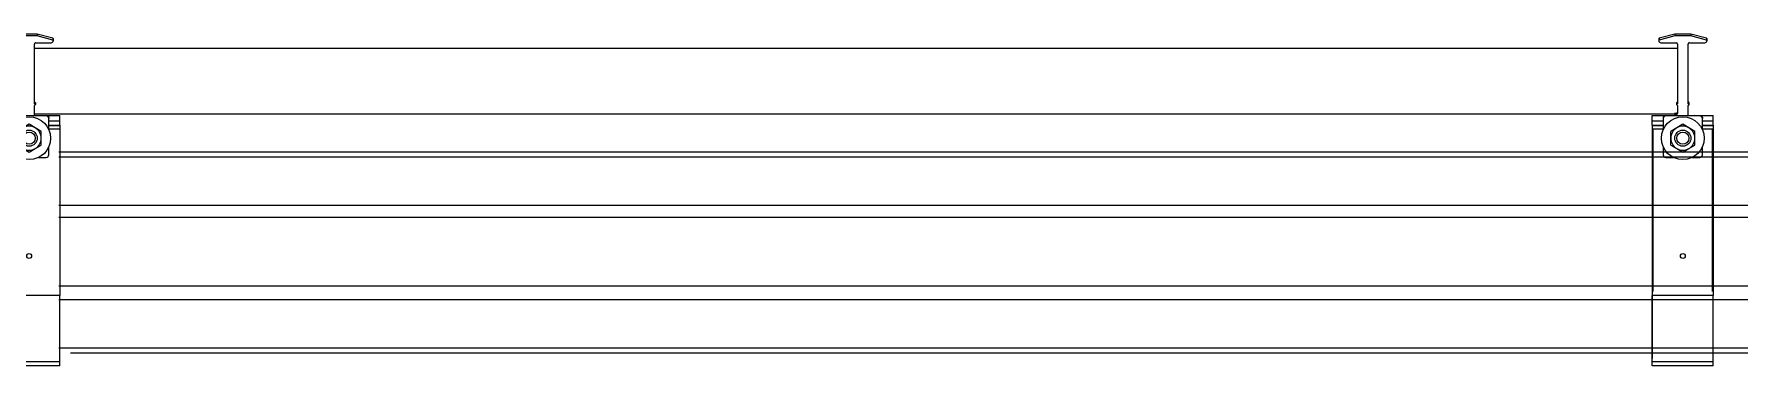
# Model space of a CAD drawing. Header units: feet. Extents: x 0.3 to 98.5, y -18.6 to 31.5.
# Drawn here: x 47.708 to 49.673, y -5.425 to -5.043 of the extents above; entities that cross this region are included whole.
import ezdxf

# ---------------------------------------------------------------- set-up
doc = ezdxf.new("R2010")
doc.units = ezdxf.units.FT
doc.header["$MEASUREMENT"] = 0
doc.layers.add('ATI CENTER SUPPORT', color=7, linetype='Continuous')

# ---------------------------------------------------------------- blocks, each defined once
blk = doc.blocks.new('CLAMP')
at = {"color": 3, "linetype": 'Continuous', "lineweight": 15}
for p, q in [((-0.0048, 0.1326), (-0.0142, 0.1302)), ((-0.0048, 0.1326), (-0.0048, 0.1315)), ((0.0048, 0.1326), (-0.0048, 0.1326)), ((0.0048, 0.1326), (0.0048, 0.1315)), ((0.0142, 0.1302), (0.0048, 0.1326)), ((-0.0144, 0.1299), (-0.0144, 0.1287)), ((-0.0048, 0.1315), (-0.0142, 0.129)), ((-0.0142, 0.1302), (-0.0142, 0.129)), ((-0.0131, 0.1275), (-0.004, 0.1275)), ((0.0048, 0.1315), (-0.0048, 0.1315)), ((-0.0032, 0.1267), (-0.0032, 0.091)), ((0.0032, 0.1242), (0.0032, 0.1267)), ((0.0032, 0.091), (0.0032, 0.1242)), ((0.004, 0.1275), (0.0131, 0.1275)), ((0.0142, 0.129), (0.0048, 0.1315)), ((0.0142, 0.1302), (0.0142, 0.129)), ((0.0144, 0.1299), (0.0144, 0.1287)), ((-0.0032, 0.0921), (-0.0037, 0.0916)), ((0.0032, 0.0921), (0.0037, 0.0916)), ((-0.0182, 0.0808), (-0.0182, 0.0839)), ((-0.0117, 0.0828), (-0.0117, 0.0821)), ((-0.0117, 0.0821), (-0.0117, 0.0755)), ((-0.0072, 0.0839), (-0.0102, 0.0837)), ((-0.0102, 0.0839), (-0.0102, 0.0837)), ((-0.0035, 0.0851), (-0.0049, 0.0851)), ((-0.0035, 0.0851), (-0.0049, 0.0851)), ((-0.0049, 0.0848), (-0.0041, 0.0848)), ((-0.0041, 0.0841), (-0.0049, 0.084)), ((-0.0041, 0.0848), (-0.0041, 0.0841)), ((-0.0037, 0.0916), (-0.0037, 0.0905)), ((-0.0037, 0.0916), (-0.0037, 0.0916)), ((-0.0032, 0.091), (-0.0037, 0.0905)), ((-0.0037, 0.0905), (-0.0032, 0.09)), ((-0.0032, 0.09), (-0.0032, 0.0851)), ((0.0032, 0.091), (0.0037, 0.0905)), ((0.0037, 0.0905), (0.0032, 0.09)), ((0.0032, 0.0839), (0.0032, 0.09)), ((0.0037, 0.0916), (0.0037, 0.0905)), ((0.0037, 0.0916), (0.0037, 0.0916)), ((0.0102, 0.0837), (0.0072, 0.0839)), ((0.0102, 0.0839), (0.0102, 0.0837)), ((0.0117, 0.0828), (0.0117, 0.0821)), ((0.0117, 0.0755), (0.0117, 0.0821)), ((0.0182, 0.0808), (0.0182, 0.0839)), ((-0.0182, 0.0782), (-0.0182, 0.0808)), ((-0.0182, 0.0808), (-0.0117, 0.0808)), ((-0.0182, 0.0782), (-0.0182, 0.0778)), ((-0.0182, 0.0782), (-0.0117, 0.0782)), ((-0.0182, 0.0778), (-0.0182, 0.0758)), ((-0.0117, 0.0778), (-0.0182, 0.0778)), ((-0.0182, 0.0758), (-0.0182, -0.0236)), ((-0.0117, 0.0758), (-0.0182, 0.0758)), ((-0.0036, 0.0766), (-0.0072, 0.0745)), ((-0.0072, 0.0704), (-0.0072, 0.0745)), ((0, 0.0787), (-0.0036, 0.0766)), ((0.0036, 0.0766), (0, 0.0787)), ((0.0072, 0.0745), (0.0036, 0.0766)), ((0.0072, 0.0704), (0.0072, 0.0745)), ((0.0117, 0.0808), (0.0182, 0.0808)), ((0.0117, 0.0782), (0.0182, 0.0782)), ((0.0182, 0.0778), (0.0117, 0.0778)), ((0.0182, 0.0758), (0.0117, 0.0758)), ((0.0182, 0.0782), (0.0182, 0.0808)), ((0.0182, 0.0782), (0.0182, 0.0778)), ((0.0182, 0.0778), (0.0182, 0.0758)), ((0.0182, 0.0758), (0.0182, -0.0236)), ((-0.0117, 0.0652), (-0.0117, 0.0605)), ((-0.0072, 0.0662), (-0.0072, 0.0704)), ((-0.0072, 0.0662), (-0.0036, 0.0642)), ((-0.0036, 0.0642), (0, 0.0621)), ((0, 0.0621), (0.0036, 0.0642)), ((0.0036, 0.0642), (0.0072, 0.0662)), ((0.0072, 0.0662), (0.0072, 0.0704)), ((0.0117, 0.0605), (0.0117, 0.0652)), ((-0.0101, 0.0589), (-0.0056, 0.0589)), ((0.0056, 0.0589), (0.0101, 0.0589)), ((0.0182, -0.0236), (-0.0182, -0.0236)), ((-0.0182, -0.0633), (-0.0182, -0.0236)), ((0.0182, -0.0633), (0.0182, -0.0236)), ((0.0182, -0.0633), (-0.0182, -0.0633)), ((-0.0182, -0.0657), (-0.0182, -0.0633)), ((0.0182, -0.0657), (-0.0182, -0.0657)), ((0.0182, -0.0657), (0.0182, -0.0633))]:
    blk.add_line(p, q, dxfattribs=at)
at = {"color": 3}
for p, q in [((-0.0182, 0.0839), (0.0182, 0.0839)), ((-0.0182, 0.0612), (-0.0182, -0.0612))]:
    blk.add_line(p, q, dxfattribs=at)
at = {"color": 3, "linetype": 'Continuous', "lineweight": 15}
for radius in [0.0128, 0.0048, 0.0036]:
    blk.add_circle((0, 0.0704), radius, dxfattribs=at)
at = {"color": 3}
blk.add_circle((0, 0), 0.00147, dxfattribs=at)
at = {"color": 3, "linetype": 'Continuous', "lineweight": 15}
for centre, radius, start, end in [((-0.0141, 0.1299), 0.0003, 104.672, 179.9818), ((-0.0141, 0.1287), 0.0003, 104.672, 179.9818), ((-0.0131, 0.1287), 0.00128, 180.0273, 270.0273), ((-0.004, 0.1267), 0.000799, 0.0273, 90.0273), ((0.004, 0.1267), 0.000799, 89.9727, 179.9727), ((0.0131, 0.1287), 0.00128, 269.9727, 359.9727), ((0.0141, 0.1299), 0.0003, 0.0182, 75.328), ((0.0141, 0.1287), 0.0003, 0.0182, 75.328), ((-0.0103, 0.0829), 0.00139, 133.1103, 183.5333), ((-0.0101, 0.0821), 0.0016, 93.3224, 179.9748), ((-0.0042, 0.0851), 0.00101, 273.3224, 359.9748), ((0.0101, 0.0821), 0.0016, 0.0252, 86.6776), ((0.0102, 0.0828), 0.00154, 359.0792, 44.4283), ((0, 0.0704), 0.00719, 120, 180), ((0, 0.0704), 0.00719, 60, 120), ((0, 0.0704), 0.00719, 0, 60), ((0, 0.0704), 0.00719, 180, 240), ((0, 0.0704), 0.00719, 240, 300), ((0, 0.0704), 0.00719, 300, 0), ((-0.0101, 0.0605), 0.0016, 180.0273, 270.0273), ((0.0101, 0.0605), 0.0016, 269.9727, 359.9727)]:
    blk.add_arc(centre, radius, start, end, dxfattribs=at)
blk.add_ellipse((-0.0042, 0.0859), major_axis=(0, 0.00107), ratio=0.942202, start_param=3.200091, end_param=4.712389, dxfattribs=at)

msp = doc.modelspace()

# ---------------------------------------------------------------- linework, layer by layer
for p, q in [((49.57269, -5.15255), (49.57269, -5.33967)), ((49.64134, -5.15255), (49.64134, -5.33967))]:
    msp.add_line(p, q)
at = {"color": 5}
for p, q in [((50.72778, -5.17871), (47.73632, -5.17871)), ((50.72778, -5.18451), (47.73632, -5.18451)), ((50.72778, -5.24039), (47.73632, -5.24039)), ((50.72778, -5.25439), (47.73632, -5.25439)), ((50.72778, -5.33342), (47.73632, -5.33342)), ((47.73632, -5.34875), (50.73004, -5.34875)), ((47.73632, -5.40464), (50.73004, -5.40464)), ((47.75003, -5.41044), (50.73004, -5.41044))]:
    msp.add_line(p, q, dxfattribs=at)
at = {"layer": 'ATI CENTER SUPPORT', "color": 1, "linetype": 'Continuous', "lineweight": 15}
for p, q in [((49.60099, -5.05927), (47.708, -5.05927)), ((49.60099, -5.13512), (47.708, -5.13512))]:
    msp.add_line(p, q, dxfattribs=at)

# ---------------------------------------------------------------- block references
at = {"xscale": 1.929391595262352, "yscale": 1.929391595262352, "zscale": 1.929391595262352}
for p in [(47.70234, -5.29861), (49.60736, -5.29861)]:
    msp.add_blockref('CLAMP', p, dxfattribs=at)

doc.saveas('drawing.dxf')
